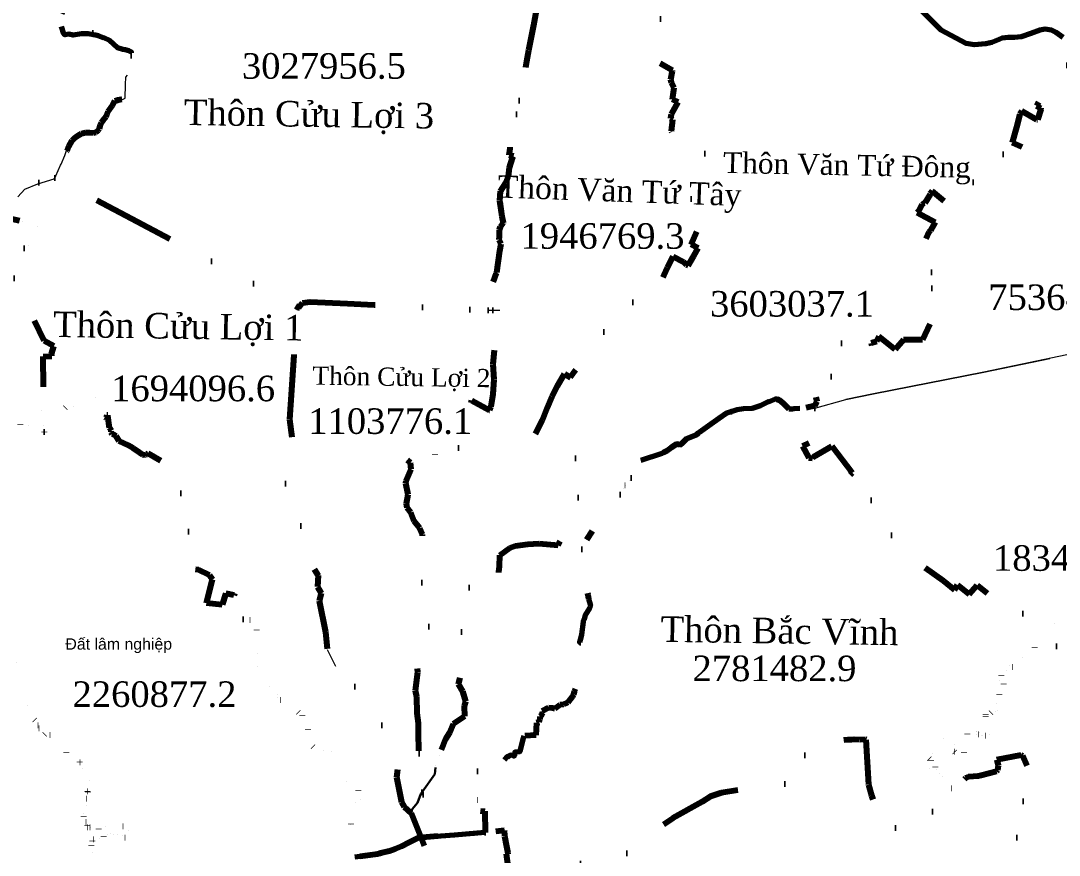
# Model space of a CAD drawing. Header units: metres. Extents: x 587838 to 605780, y 1326024 to 1346437.
# Drawn here: x 594671 to 599242, y 1336854 to 1340525 of the extents above; entities that cross this region are included whole.
import ezdxf
from ezdxf.enums import TextEntityAlignment as Align

# ---------------------------------------------------------------- set-up
doc = ezdxf.new("R2010")
doc.units = ezdxf.units.M
doc.header["$MEASUREMENT"] = 0
doc.linetypes.add('DGN Style 6', pattern=[990.708249, 0.520877, -208.350841, 364.613972, -208.350841, 0.520877, -208.350841])
for name, color, linetype, lineweight in [('DIEM', 7, 'Continuous', 0), ('Level 10', 7, 'Continuous', 0), ('Level 30', 7, 'Continuous', 0), ('Level 4', 7, 'Continuous', 0), ('Level 45', 7, 'Continuous', 0), ('Level 46', 7, 'Continuous', 0)]:
    doc.layers.add(name, color=color, linetype=linetype, lineweight=lineweight)
doc.styles.add('Style-Vnarial', font='Vnarial.shx')
doc.styles.add('Style-Vntime', font='Vntime.shx')
doc.styles.add('Style-Vntimei', font='Vntimei.shx')
doc.linetypes.add('{Dg xa}', pattern='A,3,-1,[18,dgnlstyle-DUONGDC.shx,S=0.004992,R=0,X=0,Y=0],-1', length=5)

msp = doc.modelspace()

# ---------------------------------------------------------------- linework, layer by layer
at = {"layer": 'DIEM', "color": 6, "linetype": 'Continuous', "lineweight": 13}
msp.add_line((596729.129725, 1339251.405997), (596729.029764, 1339251.520447), dxfattribs=at)
at = {"layer": 'DIEM', "color": 7, "linetype": 'Continuous', "lineweight": 13}
for p, q in [((596729.13, 1339251.406), (596779.186, 1339251.87)), ((596019.46568, 1337759.20018), (596057.188227, 1337685.617902)), ((596019.46568, 1337759.20018), (596057.188227, 1337685.617902))]:
    msp.add_line(p, q, dxfattribs=at)
at = {"layer": 'DIEM', "color": 6, "linetype": 'DGN Style 6', "lineweight": 80, "flags": 128}
for points in [[(594820.572066, 1339833.987295), (595158.34, 1339655.489), (595526.631, 1339459.163), (595894.908355, 1339262.868067), (595911.796, 1339284.45), (595944.869, 1339288.586), (596109.47, 1339281.682), (596226.1, 1339275.812), (596470.402, 1339263.729), (596665.36, 1339254.062), (596729.03, 1339251.52), (596744.842, 1339360.413), (596762.993942, 1339413.512354, -0.107826), (596763.016016, 1339413.54883), (596766.417, 1339417.134), (596780.265, 1339512.8), (596785.069, 1339544.05), (596776.969, 1339561.502), (596777.641, 1339576.363), (596778.688, 1339605.543), (596783.053, 1339617.957), (596795.786, 1339636.292), (596790.744, 1339664.646), (596780.437, 1339733.689), (596782.7, 1339775.625), (596806.185, 1339812.273), (596818.384, 1339840.042), (596821.746, 1339879.727), (596834.861, 1339921.545), (596839.98, 1339930.29), (596820.924, 1339934.661), (596825.708, 1339963.356), (596824.802, 1339968.225), (596827.535, 1339973.738), (596829.066, 1339983.816), (596832.42, 1339993.282), (596846.454, 1340061.05), (596848.59, 1340074.785), (596850.421, 1340094.321), (596853.471, 1340113.552), (596859.572, 1340144.994), (596870.858, 1340209.396), (596881.839, 1340249.992), (596890.381, 1340302.803), (596898.923, 1340347.369), (596907.464, 1340395.293), (596928.818, 1340506.706), (596940.714, 1340570.806), (596966.644, 1340738.08), (596968.162443, 1340785.14132), (596979.726899, 1340896.875626), (596981.23, 1340932.58), (596990.9, 1340933.16), (596993.89, 1340939.36), (596997.91, 1340944.07), (596997.45, 1340948.48), (596982.843508, 1340954.983486), (596989.211252, 1340980.165171), (596993.228176, 1341012.301539), (596994.032477, 1341031.911402), (597002.66, 1341103.77), (597008.084474, 1341140.69466), (597015.772162, 1341229.528935), (597026.190896, 1341291.528004), (597028.45, 1341316.47), (597042.8, 1341317.4), (597042.79, 1341322.68), (597048.34, 1341325.76), (597048.74, 1341341.56), (597048.940219, 1341349.468652)], [(594774.203, 1338716.478), (594760.574481, 1338812.312129), (594763.710759, 1338812.451612), (594763.697144, 1338812.451337, 0.073949), (594763.726021, 1338812.456957), (594763.710759, 1338812.451612), (594772.32975, 1338815.498597), (594772.262589, 1338815.475166, 0.320728), (594772.329249, 1338815.570497), (594772.32975, 1338815.498597), (594769.882978, 1339048.550314), (594807.334585, 1339049.973011), (594807.228718, 1339049.968962, 0.432375), (594807.324426, 1339050.078832), (594807.334585, 1339049.973011), (594806.38693, 1339059.461724), (594806.39316, 1339059.480565, 0.101502), (594806.389039, 1339059.44059), (594806.38693, 1339059.461724), (594817.291147, 1339094.091862), (594817.265955, 1339094.012458, 0.362244), (594817.217252, 1339094.130927), (594817.291147, 1339094.091862), (594773.828691, 1339117.033382), (594621.261011, 1339437.540675), (594621.25825, 1339437.547374, -0.01454), (594621.255905, 1339437.552694), (594621.261011, 1339437.540675), (594609.877972, 1339465.539448), (594609.876067, 1339465.543283, -0.030185), (594609.881276, 1339465.532402), (594609.877972, 1339465.539448), (594594.471402, 1339493.29035), (594594.587948, 1339493.326761, 0.474779), (594594.530506, 1339493.182822), (594594.471402, 1339493.29035), (594681.785363, 1339520.735458), (594681.768075, 1339520.730366, 0.093133), (594681.800657, 1339520.747756), (594681.785363, 1339520.735458), (594703.31657, 1339538.005468), (594703.320328, 1339538.009457, -0.031035), (594703.311153, 1339538.001113), (594703.31657, 1339538.005468), (594754.43437, 1339590.649575), (594746.113493, 1339619.330004), (594679.235707, 1339641.841782), (594563.666, 1339666.513)]]:
    msp.add_lwpolyline(points, format="xyb", dxfattribs=at)
for points in [[(596442.147699, 1337120.908139), (596438.143914, 1337140.652425), (596409.308549, 1337164.387419), (596406.054003, 1337182.070281), (596411.169667, 1337212.318942), (596413.960488, 1337246.293119), (596420.519393, 1337261.621604), (596424.202029, 1337301.493136), (596424.202, 1337301.494), (596421.188903, 1337392.606926), (596422.528174, 1337435.148533), (596415.497047, 1337478.699901), (596415.162937, 1337550.059431), (596408.802081, 1337578.196335), (596418.17503, 1337659.603945), (596417.840942, 1337693.769885), (596422.861781, 1337732.295685), (596471.405826, 1337775.844757), (596472.409937, 1337788.576877), (596469.397175, 1337814.704829), (596465.257734, 1337823.457508), (596469.448984, 1337836.26829), (596468.285332, 1337858.397709), (596461.301798, 1337879.825689), (596457.808546, 1337899.862076), (596462.697606, 1337946.683111), (596439.418789, 1337972.54312), (596434.763729, 1337990.942786), (596424.9861, 1338000.960832), (596441.518924, 1338074.824999), (596449.429, 1338106.952185), (596449.429, 1338151.208493), (596447.102, 1338171.005), (596437.79, 1338208.515084), (596437.79, 1338243.23), (596439.882, 1338264.395), (596439.874, 1338264.447), (596427.086, 1338292.131), (596427.074, 1338292.151), (596402.415, 1338323.345), (596402.4, 1338323.372), (596387.977, 1338361.545), (596387.963, 1338361.571), (596371.692, 1338382.505), (596371.673, 1338382.55), (596368.42, 1338401.84), (596368.421, 1338401.878), (596376.794, 1338440.273), (596376.794, 1338440.315), (596366.558, 1338491.063), (596366.556, 1338491.09), (596367.252, 1338500.612), (596367.259, 1338500.644), (596389.359, 1338552.785), (596389.367, 1338552.833), (596387.044, 1338579.789), (596387.011, 1338579.855), (596363.09, 1338601.236), (596363.057, 1338601.295), (596358.655, 1338629.352), (596358.733, 1338629.465), (596425.45, 1338643.425), (596425.452, 1338643.425), (596483.792, 1338654.124), (596483.906, 1338654.053), (596493.884, 1338617.83), (596493.914, 1338617.782), (596515.989, 1338598.019), (596516.016, 1338597.977), (596531.576, 1338552.428), (596531.69, 1338552.363), (596557.904, 1338557.702), (596557.916, 1338557.705), (596566.042, 1338560.492), (596566.071, 1338560.509), (596580.704, 1338572.131), (596580.733, 1338572.168), (596586.535, 1338584.708), (596586.544, 1338584.742), (596588.637, 1338612.901), (596588.64, 1338612.919), (596602.605, 1338667.181), (596602.607, 1338667.191), (596607.493, 1338698.626), (596607.496, 1338698.641), (596617.037, 1338728.676), (596617.04, 1338728.69), (596625.182, 1338777.106), (596625.206, 1338777.157), (596635.178, 1338788.295), (596635.202, 1338788.343), (596640.782, 1338818.121), (596640.789, 1338818.144), (596657.036, 1338853.909), (596657.174, 1338853.955), (596734.972, 1338812.128), (596735.11, 1338812.174), (596742.044, 1338827.438), (596742.052, 1338827.465), (596750.429, 1338882.887), (596750.43, 1338882.895), (596754.621, 1338946.245), (596754.621, 1338946.257), (596750.43, 1339013.797), (596750.431, 1339013.813), (596758.345, 1339096.265), (596758.345, 1339096.267), (596761.603, 1339140.506), (596761.612, 1339140.542), (596768.116, 1339154.022), (596768.125, 1339154.051), (596773.71, 1339193.168), (596773.71, 1339193.172), (596779.296471, 1339251.871024), (596729.13, 1339251.406), (596729.029764, 1339251.520447), (596729.03, 1339251.52), (596744.842, 1339360.413), (596762.993942, 1339413.512354), (596763.016016, 1339413.54883), (596766.417, 1339417.134), (596780.265, 1339512.8), (596785.069, 1339544.05), (596776.969, 1339561.502), (596777.641, 1339576.363), (596778.688, 1339605.543), (596783.053, 1339617.957), (596795.786, 1339636.292), (596790.744, 1339664.646), (596780.437, 1339733.689), (596782.7, 1339775.625), (596806.185, 1339812.273), (596818.384, 1339840.042), (596821.746, 1339879.727), (596834.861, 1339921.545), (596839.98, 1339930.29), (596820.924, 1339934.661), (596825.708, 1339963.356), (596824.802, 1339968.225), (596827.535, 1339973.738), (596829.066, 1339983.816), (596832.42, 1339993.282), (596846.454, 1340061.05), (596848.59, 1340074.785), (596850.421, 1340094.321), (596853.471, 1340113.552), (596859.572, 1340144.994), (596870.858, 1340209.396), (596881.839, 1340249.992), (596890.381, 1340302.803), (596898.923, 1340347.369), (596907.464, 1340395.293), (596928.818, 1340506.706), (596940.714, 1340570.806), (596966.644, 1340738.08), (596968.162443, 1340785.14132), (596979.726899, 1340896.875626), (596981.23, 1340932.58), (596990.9, 1340933.16), (596993.89, 1340939.36), (596997.91, 1340944.07), (596997.45, 1340948.48), (596982.843508, 1340954.983486), (596989.211252, 1340980.165171), (596993.228176, 1341012.301539), (596994.032477, 1341031.911402), (597002.66, 1341103.77), (597008.084474, 1341140.69466), (597015.772162, 1341229.528935), (597026.190896, 1341291.528004), (597028.45, 1341316.47), (597042.8, 1341317.4), (597042.79, 1341322.68), (597048.34, 1341325.76), (597048.74, 1341341.56), (597048.940219, 1341349.468652)], [(596437.083811, 1337131.554871), (596493.921972, 1337209.923132), (596498.13138, 1337246.912047), (596513.611641, 1337292.933698), (596541.417295, 1337366.63118), (596559.154803, 1337394.31245), (596559.162, 1337394.326), (596575.845, 1337432.226), (596626.184, 1337465.766), (596626.184, 1337465.772), (596624.418, 1337509.663), (596624.422, 1337509.697), (596630.887, 1337530.279), (596630.887, 1337530.339), (596617.352, 1337573.62), (596617.343, 1337573.641), (596598.225, 1337606.602), (596598.214, 1337606.676), (596604.684, 1337633.75), (596615.577, 1337680.89), (596615.579, 1337680.918), (596611.458, 1337757.805), (596611.451, 1337757.836), (596599.683, 1337787.274), (596599.676, 1337787.311), (596599.677, 1337813.791), (596599.688, 1337813.836), (596617.634, 1337849.163), (596617.644, 1337849.196), (596622.941, 1337892.488), (596622.941, 1337892.514), (596616.465, 1337939.053), (596616.465, 1337939.075), (596619.408, 1337976.774), (596619.413, 1337976.798), (596638.234, 1338032.707), (596638.334, 1338032.775), (596672.42, 1338030.717), (596672.424, 1338030.717), (596709.823, 1338027.181), (596709.827, 1338027.181), (596778.955, 1338024.02), (596779.06, 1338024.125), (596776.872, 1338068.643), (596775.592, 1338100.096), (596775.593, 1338100.11), (596777.961, 1338123.774), (596777.961, 1338123.782), (596779.148, 1338173.635), (596779.189, 1338173.713), (596823.866, 1338206.155), (596823.89, 1338206.168), (596847.616, 1338214.873), (596847.638, 1338214.878), (596903.04, 1338222.006), (596903.046, 1338222.006), (596952.474, 1338225.132), (596952.488, 1338225.131), (597036.92, 1338218.255), (597037.019, 1338218.312), (597066.467, 1338280.849), (597066.469, 1338280.853), (597078.587, 1338309.038), (597105.773, 1338373.604), (597105.775, 1338373.61), (597124.768, 1338426.692), (597124.779, 1338426.714), (597160.467, 1338479.79), (597160.479, 1338479.816), (597163.401, 1338489.239), (597163.364, 1338489.349), (597133.305, 1338511.254), (597133.276, 1338511.286), (597115.929, 1338542.073), (597115.925, 1338542.081), (597104.804, 1338567.283), (597104.798, 1338567.347), (597113.944, 1338603.623), (597113.897, 1338603.734), (596936.616, 1338706.777), (596967.044, 1338767.501), (596967.047, 1338767.509), (596989.869, 1338823.734), (597009.925, 1338871.654), (597009.928, 1338871.661), (597034.131, 1338918.888), (597034.133, 1338918.892), (597064.686, 1338972.092), (597064.824, 1338972.128), (597090.939, 1338956.483), (597091.072, 1338956.511), (597142.195, 1339028.064), (597142.197, 1339028.066), (597197.697, 1339102.46), (597214.296, 1339124.953), (597235.217, 1339153.154), (597305.588, 1339251.947), (597342.762, 1339304.889), (597371.255, 1339282.59), (597371.389, 1339282.599), (597415.001, 1339327.368), (597433.03, 1339345.972), (597433.134, 1339345.997), (597473.459, 1339332.484), (597473.584, 1339332.542), (597503.105, 1339407.051), (597518.554, 1339439.377), (597542.92, 1339488.14), (597588.535, 1339464.777), (597588.559, 1339464.76), (597601.701, 1339452.068), (597601.721, 1339452.053), (597608.816, 1339447.974), (597608.953, 1339448.011), (597634.002, 1339491.569), (597652.673, 1339524.647), (597621.996, 1339540.377), (597621.95, 1339540.506), (597648.384, 1339600.444), (597648.389, 1339600.456), (597660.624, 1339642.386), (597660.626, 1339642.435), (597659.417, 1339648.175), (597659.355, 1339648.248), (597631.865, 1339658.64), (597631.852, 1339658.646), (597599.116, 1339676.708), (597599.099, 1339676.72), (597580.817, 1339692.269), (597580.804, 1339692.409), (597621.74, 1339742.234), (597621.762, 1339742.284), (597627.879, 1339786.658), (597627.882, 1339786.674), (597637.977, 1339819.118), (597637.988, 1339819.142), (597645.625, 1339831.066), (597645.636, 1339831.088), (597687.535, 1339956.25), (597687.474, 1339956.376), (597665.533, 1339964.304), (597665.523, 1339964.307), (597575.539, 1339986.971), (597540.712, 1339995.836), (597540.637, 1339995.922), (597535.749, 1340040.252), (597535.749, 1340040.274), (597541.862, 1340091.351), (597541.819, 1340091.445), (597533.047, 1340097.5), (597533.005, 1340097.6), (597536.052, 1340114.672), (597536.063, 1340114.703), (597565.081, 1340166.968), (597565.036, 1340167.107), (597540.405, 1340178.669), (597540.348, 1340178.772), (597546.458, 1340230.737), (597546.448, 1340230.794), (597534.837, 1340254.033), (597534.828, 1340254.056), (597532.08, 1340266.582), (597532.08, 1340266.622), (597539.715, 1340305.736), (597539.667, 1340305.841), (597480.976, 1340340.711), (597480.947, 1340340.737), (597468.128, 1340357.841), (597468.108, 1340357.911), (597473.613, 1340410.239), (597473.614, 1340410.251), (597472.389, 1340514.959), (597472.408, 1340515.019), (597504.97915, 1340559.871686), (597481.223, 1340571.018), (597411.587, 1340603.691), (597380.465, 1340598.497), (597344.58263, 1340630.711552), (597345.316824, 1340638.220547), (597354.101284, 1340748.031149), (597367.694514, 1340806.436788), (597370.457701, 1340807.936932), (597371.059828, 1340811.967322), (597365.31075, 1340812.327356), (597296.701232, 1340831.259184), (597303.291639, 1340891.304981), (597322.96388, 1340920.537803), (597320.234862, 1340928.890988), (597322.749423, 1340942.889961), (597328.020099, 1340949.020553), (597324.522812, 1340956.671292), (597317.445754, 1340970.312609), (597301.064593, 1340974.863048), (597303.341129, 1341035.128866), (597297.212628, 1341043.689693), (597293.146206, 1341063.34159), (597306.846664, 1341078.833086), (597317.132318, 1341081.26332), (597318.443801, 1341105.645674), (597312.958669, 1341107.915894), (597318.831472, 1341115.64664), (597324.959973, 1341132.258244), (597322.625698, 1341156.670601), (597323.269067, 1341179.802834), (597329.661515, 1341213.416079), (597338.107793, 1341250.799688), (597339.864685, 1341272.431777), (597351.15271, 1341309.500028)], [(595894.715634, 1339263.265059), (595897.703722, 1339257.109794), (595872.396832, 1339054.53066), (595853.776133, 1338771.180807), (595866.19, 1338673.709), (595868.101626, 1338595.356392), (595829.901226, 1338468.258538), (595850.43426, 1338451.056162), (595867.145615, 1338362.664967), (595902.003368, 1338308.194537), (595914.894901, 1338269.016278), (595906.300355, 1338204.511139), (595980.788145, 1338084.104285), (595977.445973, 1338035.368441), (595992.725772, 1338006.700657), (595984.607872, 1337972.775569), (596012.303313, 1337835.170284), (596019.46568, 1337759.20018), (596057.188227, 1337685.617902), (596147.436129, 1337590.05396), (596230.996038, 1337482.071966), (596253.437371, 1337448.15137), (596274.446956, 1337387.468349), (596304.530262, 1337323.444186), (596330.792325, 1337245.083144), (596325.538926, 1337197.303136), (596347.504383, 1337087.408247), (596358.007537, 1337066.385914), (596389.046663, 1337038.672336), (596433.421, 1336928.75), (596453.410209, 1336879.233529)], [(599025.373755, 1335557.915958), (599032.19649, 1335642.039818), (599035.977584, 1335648.482227), (599137.052945, 1335646.641539), (599141.599137, 1335648.176915), (599140.827023, 1335653.032251), (599124.305947, 1335756.922808), (599116.518787, 1335800.976825), (599094.630296, 1335909.631819), (599068.470717, 1336039.488594), (599056.799589, 1336118.204832), (599046.208956, 1336158.409579), (599026.1919, 1336243.781559), (599016.33213, 1336316.735671), (598996.128764, 1336312.542894), (598994.504, 1336320.372), (598972.711, 1336425.384), (598998.622, 1336384.704), (599002.014, 1336382.091), (599015.453, 1336378.257), (599019.240475, 1336378.621507), (599014.223255, 1336398.576127), (599001.697108, 1336489.096004), (599002.322187, 1336503.607063), (599048.314089, 1336615.074743), (599019.464117, 1336645.319891), (598954.018289, 1336719.595245), (598898.432293, 1336779.772323), (598905.658978, 1336787.919476), (599000.436664, 1336880.373862), (599107.551856, 1336981.396163), (599122.530803, 1336997.260293), (599122.118, 1337000.489), (599072.56, 1337086.964), (599125, 1337108.181), (599098.057, 1337147.188), (599101.807, 1337152.74), (599127.061, 1337190.124), (599128.766291, 1337193.097357), (599107.138538, 1337232.377291), (599082.246978, 1337291.181193), (599074.839786, 1337293.52673), (598967.505815, 1337274.038665), (598972.644224, 1337249.069381), (598970.79705, 1337228.31632), (598966.367915, 1337222.812126), (598898.606582, 1337205.064704), (598885.747803, 1337202.123687), (598842.455145, 1337198.082661), (598830.167867, 1337193.221814), (598768.855308, 1337147.301793), (598764.682135, 1337110.955437), (598735.845354, 1337086.17223), (598683.471981, 1337045.784946), (598649.642899, 1337014.83167), (598635.26607, 1337009.827856), (598632.182929, 1337018.68626), (598627.529203, 1337017.066544), (598615.357287, 1336986.126758), (598586.337969, 1336978.91814), (598562.084883, 1336981.920428), (598545.818304, 1336971.829032), (598530.441347, 1336975.581892), (598519.814995, 1336974.456034), (598472.022126, 1336952.833076), (598470.585, 1336956.203), (598460.267, 1336982.438), (598456.924, 1336989.441), (598451.504, 1337007.656), (598439.935, 1337043.852), (598428.054, 1337081.026), (598417.301, 1337116.382), (598404.43, 1337163.591), (598392.89, 1337362.045), (598388.252, 1337362.532), (598365.061, 1337361.934), (598339.849, 1337362.444), (598327.789, 1337362.145), (598312.268, 1337361.946), (598287.121, 1337360.164), (598259.09, 1337354.7), (598249.186, 1337352.769), (598132.582, 1337330.038), (598122.156736, 1337328.00568), (598123.415737, 1337203.760597), (598126.791167, 1337178.616435), (598078.042776, 1337173.464071), (597859.731624, 1337145.964668), (597756.066089, 1337128.165947), (597706.403519, 1337111.747185), (597671.070898, 1337089.335574), (597541.499723, 1337016.655186), (597500.314237, 1336988.839903), (597428.967148, 1336930.591112), (597373.031459, 1336876.069332), (597360.637024, 1336868.197262), (597350.707189, 1336864.694592), (597337.205471, 1336863.121965), (597255.651089, 1336852.777985), (597136.440607, 1336817.231923), (597041.576973, 1336796.997753), (596973.925507, 1336784.595444), (596960.37499, 1336782.111275), (596959.531, 1336780.953), (596950.29, 1336778.205), (596945.822, 1336777.522), (596918.226941, 1336773.303686), (596863.25, 1336764.908), (596820.852, 1336760.318), (596814.877, 1336759.774), (596816.963, 1336805.139), (596809.865, 1336859.766), (596816.834, 1336860.704), (596816.58, 1336862.307), (596810.779, 1336891.66), (596801.656, 1336937.816), (596799.718, 1336961.95), (596759.999, 1336957.943), (596756.034, 1337000.298), (596752.465, 1337034.227), (596750.792, 1337047.095), (596745.753, 1337099.64), (596690.199, 1337097.151), (596675.22, 1337096.48), (596673.688187, 1337097.394849)]]:
    msp.add_lwpolyline(points, dxfattribs=at)
at = {"layer": 'DIEM', "color": 7, "linetype": 'Continuous', "lineweight": 13, "flags": 128}
msp.add_lwpolyline([(594657.98, 1339750.44), (594689.08, 1339784.47), (594746, 1339807.48), (594817.88, 1339829.19), (594818.71, 1339830.66), (594819.34, 1339831.79), (594823.08, 1339838.46), (594823.54, 1339839.29), (594825.71, 1339843.15), (594846.67, 1339890.27), (594848.73, 1339894.9), (594865.52, 1339932.65), (594876.37, 1339967.55), (594880.82, 1339976.96), (594884.88, 1339982.17), (594893.56, 1339992.38), (594903, 1340000), (594923.73, 1340016.74), (594945.4, 1340029.94), (594956.24, 1340034.94), (594991.38, 1340034.94), (595000, 1340033.47), (595003.39, 1340032.89), (595019.5, 1340062.24), (595051.72, 1340119.76), (595070.75, 1340142.36), (595087.15, 1340166.13), (595122.3, 1340180.21), (595131.09, 1340184.83), (595132.33, 1340245.23), (595134.3, 1340277.9), (595140.52, 1340286.32)], dxfattribs=at)
at = {"layer": 'Level 10', "color": 3, "linetype": 'DGN Style 6', "lineweight": 80}
for p, q in [((594867.022, 1338822.662), (594879.453, 1338838.274)), ((594902.44, 1338826.73), (594879.453, 1338838.274)), ((594707.002, 1338746.182), (594690.148, 1338745.889)), ((595680.5, 1337888.7), (595650.54, 1337893)), ((595715.23, 1337684.99), (595712.28, 1337740.13)), ((595766.58, 1337597.55), (595715.23, 1337684.99)), ((595802.95, 1337560.95), (595800.55, 1337547.74)), ((594700.59, 1337511), (594700.07, 1337494.88)), ((595800.55, 1337547.74), (595814.95, 1337537.972)), ((595892.606, 1337482.731), (595909.995, 1337469.545)), ((594746.78, 1337426.2), (594732.49, 1337448.67)), ((594872.628, 1337305.039), (594872.527, 1337300.6)), ((594931.77, 1337263.993), (594941.311, 1337237.532)), ((594941.311, 1337237.532), (594951.877, 1337210.605)), ((596106.52, 1337179.55), (596046.08, 1337242.42)), ((594959.647, 1337103.377), (594960.684, 1337107.898)), ((594964.906, 1337126.883), (594964.011, 1337125.166)), ((594964.978, 1337134.923), (594965.491, 1337135.556)), ((594964.978, 1337134.923), (594966.081, 1337132.362)), ((596164.81, 1337098.75), (596142.69, 1337084.18)), ((596155.68, 1337139.75), (596164.81, 1337098.75)), ((594947.28, 1337039.622), (594946.536, 1337023.698)), ((596126.07, 1336991.23), (596115.44, 1337049.23)), ((594963.031, 1336985.832), (594965.39, 1336977.83)), ((594965.39, 1336977.83), (594975.84, 1336977.09)), ((594975.84, 1336977.09), (594979.15, 1336976.82)), ((595044.84, 1336982.27), (595069.31, 1336985.87)), ((596123.78, 1336989.04), (596126.07, 1336991.23)), ((594990.22, 1336924.89), (594985.57, 1336916.62)), ((595036.41, 1336935.34), (595052.86, 1336945.31)), ((595067.47, 1336947.69), (595077.2, 1336946.2)), ((595098.17, 1336946.51), (595118.59, 1336939.15)), ((595118.59, 1336939.15), (595129.59, 1336932.4))]:
    msp.add_line(p, q, dxfattribs=at)
at = {"layer": 'Level 10', "color": 3, "linetype": 'DGN Style 6', "lineweight": 80, "flags": 128}
for points in [[(594998.52, 1338869.16), (594987.02, 1338856.17), (594967.39, 1338846.06), (594968.25, 1338842.66), (594957.34, 1338833.36), (594946.32, 1338827.76), (594926.06, 1338828.59), (594910.46, 1338826.1), (594902.44, 1338826.73)], [(594769.781, 1338745.9), (594848.565, 1338774.16), (594816.891, 1338789.505), (594823.348, 1338806.434), (594867.022, 1338822.662)], [(594668.089, 1338748.294), (594668.409, 1338748.074), (594690.148, 1338745.889)], [(594769.781, 1338745.9), (594744.802, 1338733.594), (594726.991, 1338731.116), (594707.002, 1338746.182)], [(595710.71, 1337844.39), (595687.27, 1337886.51), (595680.5, 1337888.7)], [(595710.71, 1337844.39), (595700.39, 1337839.37), (595708.33, 1337793.78)], [(595712.28, 1337740.13), (595705.97, 1337785.56), (595708.33, 1337793.78)], [(594652.823, 1337702.469), (594652.71, 1337702.08), (594662.41, 1337674.17), (594681.24, 1337648.72), (594692.68, 1337627.96), (594700.04, 1337601.97), (594709.8, 1337572.36), (594711.33, 1337565.13), (594706.95, 1337546.77), (594700.59, 1337511)], [(595802.95, 1337560.95), (595767.49, 1337576.25), (595766.58, 1337597.55)], [(595814.95, 1337537.972), (595860.55, 1337507.04), (595892.606, 1337482.731)], [(594732.49, 1337448.67), (594725.29, 1337458.87), (594715.94, 1337467.5), (594700.07, 1337494.88)], [(595909.995, 1337469.545), (595909.76, 1337463.13), (595934.8, 1337406.62)], [(594746.78, 1337426.2), (594749.64, 1337421.94), (594751.36, 1337413.24)], [(594751.36, 1337413.24), (594758.48, 1337399.62), (594776.065532, 1337385.527677)], [(594776.065532, 1337385.527677), (594778.148, 1337387.116), (594796.664, 1337386.072), (594799.283, 1337384.242)], [(594799.283, 1337384.242), (594813.89, 1337383.922), (594820.305, 1337354.996), (594826.013, 1337346.626)], [(595934.8, 1337406.62), (595936.54, 1337356.3), (595943.33, 1337342.37), (595957.388, 1337331.501)], [(594872.628, 1337305.039), (594870.89, 1337309.201), (594863.478, 1337312.486), (594857.039, 1337323.462), (594853.139, 1337337.574), (594838.896, 1337340.362), (594826.013, 1337346.626)], [(595957.388, 1337331.501), (595987.02, 1337308.59), (596005.24, 1337312.85)], [(594931.77, 1337263.993), (594922.862, 1337286.141), (594914.473, 1337286.608), (594902.98, 1337291.123), (594895.302, 1337289.835), (594883.886, 1337291.896), (594872.527, 1337300.6)], [(596005.24, 1337312.85), (596018.53, 1337312.87), (596039.36, 1337310.35)], [(596039.36, 1337310.35), (596030.12, 1337279.81), (596037.06, 1337261.99), (596046.08, 1337242.42)], [(594973.918, 1337183.926), (594975.119, 1337206.158), (594972.466, 1337211.992), (594951.877, 1337210.605)], [(594965.491, 1337135.556), (594966.628, 1337136.958), (594968.017, 1337149.467)], [(594973.918, 1337183.926), (594973.98, 1337154.136), (594968.017, 1337149.467)], [(596106.52, 1337179.55), (596144.03, 1337135.6), (596155.68, 1337139.75)], [(594959.647, 1337103.377), (594957.734, 1337095.737), (594958.869, 1337073.045)], [(594960.684, 1337107.898), (594961.587, 1337111.835), (594964.011, 1337125.166)], [(594966.081, 1337132.362), (594966.841, 1337130.597), (594964.906, 1337126.883)], [(594958.869, 1337073.045), (594958.834, 1337066.453), (594951.348, 1337055.872), (594947.28, 1337039.622)], [(596142.69, 1337084.18), (596131.61, 1337063.57), (596115.44, 1337049.23)], [(594946.536, 1337023.698), (594950.856, 1337013.705), (594958.237, 1337001.005)], [(594958.237, 1337001.005), (594960.078, 1336994.588), (594963.031, 1336985.832)], [(594979.15, 1336976.82), (595012.02, 1336973.79), (595014.96, 1336968.93)], [(595014.96, 1336968.93), (595018.12, 1336974.71), (595023.131, 1336977.037), (595044.84, 1336982.27)], [(595121.295, 1336980.536), (595098.33, 1336982.93), (595069.31, 1336985.87)], [(595145.33, 1336963.46), (595147.97, 1336969.41), (595121.295, 1336980.536)], [(595129.59, 1336932.4), (595140.46, 1336928.29), (595147.24, 1336929.81), (595154.31, 1336958.51), (595145.33, 1336963.46)], [(596123.78, 1336989.04), (596133.1, 1336981.15), (596144.31, 1336969.96), (596160.88, 1336966.83), (596166.78, 1336963.3), (596175.86, 1336953.27), (596190.4, 1336925.06), (596215.24, 1336887.64), (596223.47, 1336874.02), (596227.506, 1336854.992)], [(594985.57, 1336916.62), (594984.97, 1336908.33), (594981.19, 1336896.06)], [(594990.22, 1336924.89), (594998.65, 1336926.49), (595009.52, 1336926.86), (595019.31, 1336928.48)], [(595019.31, 1336928.48), (595029.36, 1336931.44), (595036.41, 1336935.34)], [(595052.86, 1336945.31), (595060.03, 1336947.94), (595067.47, 1336947.69)], [(595077.2, 1336946.2), (595083.78, 1336946.93), (595098.17, 1336946.51)], [(594981.19, 1336896.06), (594984.47, 1336882.29), (594987.87, 1336872.7), (594988.37, 1336865.41)], [(594988.37, 1336865.41), (594992.24, 1336865.77), (594996.31, 1336859.19), (594997.81, 1336854.38), (595000.07, 1336837.02), (594975.634, 1336832.816)]]:
    msp.add_lwpolyline(points, dxfattribs=at)
at = {"layer": 'Level 4', "color": 6, "linetype": 'DGN Style 6', "lineweight": 80}
for p, q in [((594774.203, 1338716.472), (594782.446, 1338620.121)), ((599220.27245, 1337871.936048), (599132.980092, 1337768.880949)), ((599132.980092, 1337768.880949), (599082.233171, 1337722.037875)), ((599082.233171, 1337722.037875), (599037.45438, 1337680.703817)), ((599009.715689, 1337665.782365), (598987.007442, 1337644.073857)), ((599023.154899, 1337690.095537), (599009.715689, 1337665.782365)), ((599037.45438, 1337680.703817), (599023.154899, 1337690.095537)), ((598987.007442, 1337644.073857), (598977.599995, 1337621.422667)), ((598977.599995, 1337621.422667), (598997.477525, 1337607.537085)), ((598997.477525, 1337607.537085), (598978.17038, 1337560.360507)), ((598978.17038, 1337560.360507), (598967.869963, 1337522.139415)), ((598967.869963, 1337522.139415), (598969.440475, 1337488.571263)), ((598942.068, 1337481.205), (598916.905, 1337474.056)), ((598916.905, 1337474.056), (598916.905, 1337463.918507)), ((598916.905, 1337463.918507), (598936.82683, 1337385.014626)), ((598962.934, 1337487.133), (598942.068, 1337481.205)), ((598969.440475, 1337488.571263), (598962.934, 1337487.133)), ((598836.348, 1337386.813), (598822.875, 1337305.611)), ((598877.171098, 1337397.465988), (598836.167315, 1337387.54229)), ((598836.167315, 1337387.54229), (598836.348, 1337386.813)), ((598878.144, 1337396.383), (598877.171098, 1337397.465988)), ((598878.144, 1337385.123), (598878.144, 1337396.383)), ((598886.22, 1337385.08), (598878.144, 1337385.123)), ((598886.498, 1337393.724), (598886.22, 1337385.08)), ((598890.008373, 1337394.870351), (598886.498, 1337393.724)), ((598899.652457, 1337381.931919), (598890.008373, 1337394.870351)), ((598902.576936, 1337379.327256), (598899.652457, 1337381.931919)), ((598918.293222, 1337379.541705), (598902.576936, 1337379.327256)), ((598936.82683, 1337385.014626), (598918.293222, 1337379.541705)), ((598731.281, 1337369.18), (598685.848, 1337303.08)), ((598782.291, 1337338.988), (598731.281, 1337369.18)), ((598777.054, 1337309.667), (598782.291, 1337338.988)), ((598685.848, 1337303.08), (598670.16, 1337278.842)), ((598780.845, 1337309.349), (598777.054, 1337309.667)), ((598781.958887, 1337307.959684), (598780.845, 1337309.349)), ((598822.596049, 1337303.929759), (598781.958887, 1337307.959684)), ((598822.875, 1337305.611), (598822.596049, 1337303.929759)), ((598670.16, 1337278.842), (598672.077, 1337277.218)), ((598672.077, 1337277.218), (598676.508, 1337271.873)), ((598676.508, 1337271.873), (598672.582, 1337234.045)), ((598672.582, 1337234.045), (598695.752, 1337242.046)), ((598695.752, 1337242.046), (598701.664, 1337232.639)), ((598701.664, 1337232.639), (598715.935, 1337214.725)), ((598715.935, 1337214.725), (598726.647, 1337201.484)), ((598726.647, 1337201.484), (598767.072, 1337149.591)), ((598767.072, 1337149.591), (598768.855308, 1337147.301793))]:
    msp.add_line(p, q, dxfattribs=at)
at = {"layer": 'Level 4', "color": 3, "linetype": 'DGN Style 6', "lineweight": 80, "flags": 128}
for points in [[(599276.007, 1340330.635), (599242.31, 1340307.86), (599182.7, 1340221.78), (599142.4, 1340151.34), (599160.66, 1340140.44), (599160.81, 1340135.54), (599146.87, 1340089.12), (599143.1, 1340089.02), (599077.14, 1340128.28), (599068.74, 1340113.94), (599053.6, 1340056.88), (599035.53, 1339989.55), (599110.72, 1339957.04), (599050.73, 1339883.53), (598983.23, 1339949.51), (598904.607, 1339912.7), (598848.4, 1339779.79), (598844.352, 1339779.852), (598820.36, 1339751.24), (598803.691, 1339756.531), (598789.33, 1339741.92), (598770.02, 1339701.55), (598682.42, 1339776.31), (598672.24, 1339764.17), (598674.141, 1339760.426), (598649.98, 1339723.14), (598646.508, 1339722.14), (598637.196, 1339716.896), (598622.729, 1339687.956), (598616.404, 1339681.915), (598695.51, 1339639.7), (598675.77, 1339602.86), (598667.52, 1339595.06), (598654.75, 1339565.72), (598692.49, 1339550.21), (598673.77, 1339510.36), (598668.45, 1339505.44), (598651.876, 1339466.181), (598683.297, 1339459.67), (598687.732, 1339454.188), (598675.381, 1339395.976), (598588.959, 1339368.636), (598729.56, 1339338.618), (598712.413, 1339272.976), (598640.31, 1339121.735), (598556.62, 1339121.01), (598519.784, 1339079.264), (598448.08, 1339135.65), (598437.90674, 1339114.749429), (598414.653, 1339106.826), (598426.089, 1339064.793), (598352.863, 1339080.738), (598345.4, 1339116.09), (598337.297, 1339116.3), (598306.438, 1339104.646), (598280.439, 1339106.921), (598309.965, 1339051.595), (598280.264, 1339030.513), (598289.75, 1338979.719), (598203.352, 1338945.578), (598188.0258, 1338960.9189), (598176.808431, 1338940.426643), (598209.861, 1338919.413), (598203.17, 1338906.246), (598178.72, 1338912.71), (598175.289, 1338894.977), (598167.768, 1338883.404), (598174.657159, 1338849.485709), (598165.5083, 1338831.7685), (598128.864735, 1338821.817334)], [(595650.54, 1337893), (595632.46, 1337932.88), (595654.52, 1337975.11), (595668.42, 1338008.55), (595666.63, 1338010.07), (595637, 1338022.82), (595621.67, 1338032.99), (595609.63, 1337998.35), (595574.13, 1338005.98), (595558.04, 1337955.6), (595530.209, 1337958.673), (595488.76, 1337963.25), (595514.779, 1338066.306), (595502.55, 1338085.59), (595452.82, 1338110.24), (595432.13, 1338112.305), (595417.05, 1338113.81), (595414.243, 1338114.318), (595396.53, 1338117.521), (595408.9, 1338205.28), (595409.662, 1338215.97), (595412.14, 1338250.72), (595406.26, 1338261.82), (595411.18, 1338286.31), (595404.49, 1338312.31), (595387.88, 1338317.33), (595365.35, 1338333.92), (595391.48, 1338403.53), (595379.16, 1338411.08), (595380.51, 1338426.72), (595383.49, 1338441.31), (595369.24, 1338453.03), (595353.14, 1338455.78), (595347.37, 1338473.29), (595339.83, 1338464.85), (595326.64, 1338469.54), (595323.85, 1338482.13), (595315.87, 1338520.57), (595308.7, 1338521.78), (595310.81, 1338536.45), (595314.08, 1338548.95), (595313.61, 1338559.46), (595312.29, 1338567.23), (595310.6, 1338573.44), (595308.98, 1338576.56), (595300.23, 1338582.79), (595288.51, 1338587.86), (595231.24, 1338621.21), (595225.82, 1338618.73), (595222.54, 1338616.05), (595219.93, 1338614.74), (595215.82, 1338614.14), (595208.89, 1338615.22), (595193.47, 1338625.94), (595165.32, 1338645.3), (595145.68, 1338656.55), (595104.39, 1338675.22), (595090.71, 1338697.86), (595081.45, 1338703.1), (595073.21, 1338705.75), (595069.29, 1338714.1), (595070.67, 1338720.4), (595062.02, 1338734.64), (595054.75, 1338786.46), (595053.79, 1338790.6), (595050.66, 1338790.37), (595048.57, 1338783.82), (595043.39, 1338778.82), (595040.21, 1338779.18), (595035.14, 1338778.72), (595027.4, 1338810.4), (595012.89, 1338802.67), (594991.52, 1338802.35), (594969.83, 1338818.58), (594968.25, 1338842.66)], [(598165.793, 1338821.419), (598183.984, 1338809.919), (598200.759, 1338760.928), (598206.938, 1338743.171), (598207.023, 1338701.408), (598112.532, 1338653.651), (598140.361322, 1338602.738468), (598156.071, 1338600.629), (598160.021726, 1338606.178609), (598241.295, 1338653.503), (598330.626, 1338536.294), (598294.401, 1338500.511), (598346.18, 1338443.446), (598358.574, 1338439.327), (598362.633, 1338428.636), (598384.354284, 1338444.469903), (598443.67, 1338388.067), (598436.196, 1338380.769), (598455.426, 1338360.745), (598437.949, 1338344.969), (598553.858, 1338198.892), (598557.035, 1338194.096), (598645.456, 1338119.717), (598652.656, 1338118.974), (598732.437, 1338060.614), (598780.445, 1338021.315), (598793.882822, 1338044.167208), (598846.139, 1338002.145), (598880.295, 1338042.447), (598947.097, 1337988.259), (599004.93, 1337934.904), (599031.577537, 1337958.710184), (599174.717, 1337841.398), (599198.359555, 1337805.070811), (599267.063, 1337736.922), (599244.754, 1337712.481), (599455.987, 1337537.262), (599469.841, 1337522.178), (599680.995, 1337397.839), (599824.454, 1337381.03), (600016.501, 1337292.234), (600154.662, 1337187.632), (600239.986, 1337125.451), (600269.406, 1337140.845), (600363.401, 1337072.728), (600459.093, 1336979.574), (600435.541, 1336949.393), (600491.706, 1336886.751), (600483.272, 1336878.312), (600525.82, 1336825.635), (600546.647, 1336807.494), (600585.708, 1336758.131), (600579.92, 1336753.264), (600616.954015, 1336716.365086), (600614.215, 1336710.604), (600654.097, 1336661.889), (600651.948, 1336621.405), (600654.246, 1336612.617), (600668.876892, 1336616.442875), (600674.573, 1336580.785), (600663.821505, 1336579.06752), (600667.123, 1336562.377), (600668.424738, 1336528.364434), (600658.444088, 1336526.699791), (600655.75699, 1336510.565556), (600649.065, 1336509.379), (600649.413977, 1336487.859638), (600618.087, 1336486.162), (600618.519, 1336403.555), (600621.972, 1336356.484), (600663.136, 1336245.808), (600674.547, 1336200.99), (600702.413, 1336115.909), (600704.023, 1336098.91), (600722.406476, 1336055.631606), (600725.9816, 1336053.5492), (600728.255, 1336047.917), (600738.393, 1336051.239), (600745.196, 1336032.879), (600735.620727, 1336029.331038), (600740.394, 1336019.515), (600758.319, 1335971.652), (600758.927, 1335960.663), (600760.458, 1335939.472), (600763.570479, 1335933.417273), (600769.399993, 1335922.077079)]]:
    msp.add_lwpolyline(points, dxfattribs=at)
at = {"layer": 'Level 4', "color": 5, "linetype": 'DGN Style 6', "lineweight": 30, "flags": 128}
msp.add_lwpolyline([(596575.845, 1337432.226), (596559.162134, 1337394.32612, -0.038837), (596559.154803, 1337394.31245), (596541.426663, 1337366.649837, 0.052335), (596541.417295, 1337366.63118), (596513.611641, 1337292.933698, 0.009076), (596513.610421, 1337292.930279), (596498.13138, 1337246.912047, 0.052855), (596498.126802, 1337246.891467), (596493.921972, 1337209.923132, -0.129306), (596493.903555, 1337209.875711), (596439.354, 1337134.685), (596431.547176, 1337124.167362, 0.076524), (596431.532967, 1337124.140451), (596418.015251, 1337085.062071, -0.094751), (596417.996523, 1337085.02951), (596393.672326, 1337056.781798, 0.11586), (596393.6512, 1337056.74124), (596389.046663, 1337038.672336)], format="xyb", dxfattribs=at)
at = {"layer": 'Level 4', "color": 1, "linetype": 'DGN Style 6', "lineweight": 30, "extrusion": (0, 0, -1)}
for centre, start, end in [((-594679.209524, 1339641.745399), 102.050194, 108.604158), ((-594746.031533, 1339619.25191), 108.604158, 163.820839), ((-594774.103602, 1338716.46369), 171.906225, 175.1103)]:
    msp.add_arc(centre, 0.1, start, end, dxfattribs=at)
at = {"layer": 'Level 4', "color": 1, "linetype": 'DGN Style 6', "lineweight": 30}
for centre, start, end in [((594774.224892, 1339116.937017), 205.614603, 242.173192), ((594769.984016, 1339048.453766), 92.175925, 180.601575), ((594760.688515, 1338812.21701), 92.554522, 188.093772), ((596403.941075, 1336999.052608), 200.468119, 202.473283)]:
    msp.add_arc(centre, 0.1, start, end, dxfattribs=at)
at = {"layer": 'Level 45', "color": 5, "linetype": 'Continuous', "lineweight": 70, "flags": 128}
msp.add_lwpolyline([(599258.892811, 1340451.666235), (599229.150816, 1340474.07824), (599207.673817, 1340483.439244), (599178.266818, 1340488.578248), (599156.520817, 1340483.767252), (599116.962815, 1340469.951259), (599074.682813, 1340455.184266), (599045.620812, 1340451.68527), (599017.267812, 1340452.416276), (598990.748811, 1340448.95028), (598976.98581, 1340443.282282), (598959.487809, 1340436.077286), (598945.393808, 1340430.274287), (598918.442807, 1340424.306292), (598867.206806, 1340419.7883), (598833.117807, 1340424.932307), (598722.680817, 1340484.548325), (598579.648841, 1340628.203349)], dxfattribs=at)
at = {"layer": 'Level 46', "color": 1, "linetype": 'DGN Style 6', "lineweight": 80}
for p, q in [((597358.037, 1338514.881), (597348.68, 1338502.308)), ((597330.94, 1338480.914), (597324.702, 1338469.155)), ((597324.702, 1338469.155), (597309.406, 1338440.325))]:
    msp.add_line(p, q, dxfattribs=at)
at = {"layer": 'Level 46', "color": 1, "linetype": '{Dg xa}', "lineweight": 70, "ltscale": 2}
for p, q in [((596426.99, 1336933.743), (596380.825, 1336909.563)), ((596437.001, 1336938.593), (596426.99, 1336933.743)), ((596438.687, 1336931.937), (596437.001, 1336938.593)), ((596580.329, 1336942.537), (596438.687, 1336931.937)), ((596630.144, 1336946.906), (596580.329, 1336942.537)), ((596714.311, 1336954.107), (596630.144, 1336946.906)), ((596714.311, 1336954.107), (596651.271, 1336948.713)), ((596293.103, 1336871.687), (596255.8, 1336862.849)), ((596320.102, 1336882.098), (596293.103, 1336871.687)), ((596346.847, 1336891.638), (596320.102, 1336882.098)), ((596380.825, 1336909.563), (596346.847, 1336891.638)), ((596230.67, 1336856.938), (596140.852, 1336844.681)), ((596240.687, 1336857.974), (596230.67, 1336856.938)), ((596251.776, 1336861.45), (596240.687, 1336857.974)), ((596255.8, 1336862.849), (596251.776, 1336861.45))]:
    msp.add_line(p, q, dxfattribs=at)
at = {"layer": 'Level 46', "color": 1, "linetype": 'DGN Style 6', "lineweight": 80, "flags": 128}
for points in [[(592819.36449, 1338899.765011), (592823.64, 1338898.72), (592852.95, 1338903.25), (592874.54, 1338909.95), (592904.73, 1338935.18), (592915.81, 1338948.6), (592917.56, 1338962.6), (592921.5, 1338988.12), (592911.87, 1339003.87), (592885.91, 1339021.66), (592861.26, 1339034.35), (592835.6, 1339064.39), (592831.95, 1339105.66), (592837.2, 1339136.58), (592850.76, 1339186.31), (592881.53, 1339250.62), (592926.88, 1339306.18), (592965.09, 1339353.73), (592968.88, 1339366.85), (592974.42, 1339390.77), (592972.67, 1339419.35), (592965.82, 1339450.42), (592965.52, 1339463.83), (592968.44, 1339475.5), (592979.67, 1339487.03), (592994.54, 1339493.15), (593022.84, 1339494.61), (593076.94, 1339493.89), (593146.79, 1339488.5), (593214.02, 1339485.44), (593233.42, 1339487.63), (593251.21, 1339496.97), (593274.25, 1339518.55), (593317.27, 1339567.7), (593364.08, 1339624.43), (593375.6, 1339655.79), (593391.35, 1339672.7), (593411.18, 1339687.87), (593432.03, 1339705.81), (593457.12, 1339713.39), (593486.87, 1339716.89), (593513.85, 1339711.5), (593536.89, 1339695.17), (593557.16, 1339687.15), (593568.54, 1339686.86), (593584.29, 1339697.65), (593598.87, 1339718.36), (593609.81, 1339759.63), (593616.22, 1339776.55), (593628.62, 1339790.12), (593646.7, 1339795.07), (593671.2, 1339792.16), (593683.89, 1339784.44), (593716.55, 1339751.77), (593723.55, 1339728.44), (593735.36, 1339678.14), (593748.05, 1339646.79), (593781.01, 1339617.92), (593792.82, 1339609.32), (593803.32, 1339609.9), (593810.03, 1339613.99), (593830.16, 1339625.65), (593849.26, 1339639.8), (593866.76, 1339647.09), (593890.1, 1339645.92), (593927.29, 1339628.28), (593954.7, 1339625.07), (593981.68, 1339628.72), (594001.22, 1339642.14), (594022.22, 1339673.64), (594042.78, 1339709.08), (594055.62, 1339726.29), (594074.14, 1339730.52), (594096.31, 1339730.52), (594124.31, 1339724.4), (594173.75, 1339710.26), (594225.23, 1339688.54), (594250.75, 1339683.44), (594277.29, 1339687.23), (594323.37, 1339691.03), (594337.95, 1339686.07), (594357.5, 1339675.57), (594379.37, 1339654.28), (594398.33, 1339636.78), (594436.98, 1339624.97), (594469.06, 1339619.72), (594503.33, 1339628.04), (594529.58, 1339642.04), (594585.73, 1339655.9), (594615.92, 1339663.63), (594627, 1339671.22), (594631.08, 1339675.59), (594653.98, 1339734.36), (594673.53, 1339762.94), (594693.8, 1339787.3), (594717.43, 1339803.92), (594738.13, 1339811.51), (594788.73, 1339822.45), (594814.54, 1339827.56), (594827.96, 1339835.14), (594833.55, 1339841.78), (594839.92, 1339851.47), (594846.77, 1339866.2), (594847.94, 1339881.08), (594849.69, 1339896.83), (594852.32, 1339915.2), (594863.84, 1339934.02), (594874.63, 1339952.68), (594882.51, 1339971.64), (594897.82, 1339998.62), (594908.61, 1340010.58), (594923.49, 1340021.08), (594938.8, 1340029.98), (594955.72, 1340033.77), (594972.93, 1340033.48), (594990.72, 1340032.75), (595001.85, 1340035.88), (595007.41, 1340039.01), (595012.8, 1340043.7), (595017.15, 1340049.44), (595019.58, 1340057.09), (595022.36, 1340067.17), (595026.54, 1340077.08), (595034.19, 1340088.38), (595047.66, 1340103.77), (595050.97, 1340114.9), (595056.18, 1340126.2), (595074.69, 1340152.54), (595078, 1340158.97), (595085.56, 1340172.45), (595091.47, 1340174.88), (595099.82, 1340177.32), (595106.95, 1340178.88), (595114.59, 1340179.75), (595132.16, 1340185.86), (595133.88, 1340187.58), (595133.69, 1340191.6), (595132.54, 1340197.16), (595130.43, 1340203.31), (595130, 1340206.93), (595130.33, 1340212.52), (595133.18, 1340222.5), (595132.96, 1340228.2), (595131.42, 1340234.01), (595130.82, 1340243.93), (595132.9, 1340255.89), (595136.24, 1340276.89), (595141.72, 1340293.52), (595143.09, 1340297.67), (595149.68, 1340311.61), (595156.24, 1340367.75), (595157.35, 1340388.56), (595157.58, 1340392.91), (595133.22, 1340398.47), (595107.41, 1340411.3), (595085.83, 1340428.71), (595046.96, 1340446.49), (595022.19, 1340459.98), (594999.51, 1340467.95), (594984.3, 1340473.1), (594965.18, 1340475.07), (594918.22, 1340470.78), (594889.9, 1340468.7), (594878.13, 1340471.4), (594873.22, 1340473.36), (594859.12, 1340486.73), (594852.25, 1340507.57), (594848.08, 1340526.95), (594848.2, 1340547.68), (594855.56, 1340567.54), (594866.35, 1340582.74), (594875.3, 1340597.83), (594876.14, 1340601.29), (594882.41, 1340627.01), (594884.74, 1340666.13), (594885.72, 1340677.9), (594887.56, 1340729.28), (594887.44, 1340778.45), (594886.22, 1340876.79), (594886.12, 1340907.45), (594886.1, 1340913.21), (594886.59, 1340928.41), (594887.13, 1340953.78), (594887.19, 1340956.82), (594887.17, 1340960.39), (594886.77, 1340996.94), (594887.5, 1341023.44), (594892.1, 1341041.29), (594921.54, 1341079.2), (594938.11, 1341096.13), (594947.86, 1341118.4), (594959.64, 1341161.09), (594957.25, 1341203.6), (594951.73, 1341233.41), (594935.72, 1341289.17), (594933.14, 1341311.62), (594924.49, 1341355.6), (594926.7, 1341394.98), (594929.46, 1341425.34), (594928.28, 1341452.66), (594926.1, 1341503)], [(597800, 1338806.847), (597825.107, 1338814.904), (597851.872, 1338819.018), (597892.017, 1338820.171), (597927.373, 1338832.008), (597962.912, 1338849.823), (597964.78, 1338850.29), (597993.358, 1338862.565), (598000.508, 1338860.365), (598008.796, 1338858.198), (598026.956, 1338842.268), (598051.919, 1338818.088)], [(597652.6, 1338710.382), (597658.699, 1338715.751), (597699.688, 1338745.277), (597744.752, 1338777.218), (597778.426, 1338799.923), (597825.107, 1338814.904)], [(598051.919, 1338818.088), (598067.88, 1338817.27), (598075.03, 1338818.92), (598101.214, 1338820.207), (598126.578, 1338821.842)], [(598126.578, 1338821.842), (598165.793, 1338821.419)], [(597358.037, 1338514.881), (597372.837, 1338534.766), (597365.679, 1338572.139), (597368.73, 1338578.728), (597393.253, 1338589.161), (597494.555, 1338622.93), (597517.087, 1338634.859), (597534.639, 1338647.067), (597558.727, 1338663.481), (597571.435, 1338661.416), (597576.263, 1338662.219), (597579.899, 1338664.406), (597603.24, 1338687.174), (597646.563, 1338705.068), (597652.6, 1338710.382)], [(597334.738, 1338479.093), (597334.726, 1338479.073), (597330.94, 1338480.914)], [(597348.68, 1338502.308), (597346.776, 1338499.75), (597334.738, 1338479.093)], [(597309.406, 1338440.325), (597308.267, 1338439.804), (597307.227, 1338439.813), (597279.371, 1338389.169), (597256.272, 1338354.068), (597240.342, 1338343.244), (597228.413, 1338338.643), (597227.01, 1338339.82), (597208.19, 1338311.91), (597191.24, 1338286.31), (597161.7, 1338241.34)], [(597161.7, 1338241.34), (597146.026, 1338212.134), (597145.865, 1338208.172), (597141.266, 1338200)], [(597141.266, 1338200), (597131.868, 1338183.298), (597121.784, 1338167.267), (597118.585, 1338162.016), (597121.439, 1338141.151), (597122.039, 1338116.46), (597122.085, 1338108.812), (597124.227, 1338101.948), (597128.024, 1338097.803), (597141.585, 1338073.851), (597146.558, 1338061.967), (597158.185, 1338038.473), (597163.111, 1338018.343), (597166.841, 1337998.904), (597170.295, 1337982.67)], [(597170.295, 1337982.67), (597177.189, 1337957.322), (597178.417, 1337951.758), (597177.827, 1337948.29), (597174.374, 1337941.235), (597155.742, 1337909.347), (597150.662, 1337891.899), (597147.081, 1337880.959), (597139.519, 1337824.701), (597133.456, 1337801), (597129.874, 1337791.631), (597133.001351, 1337789.911771)], [(597133.001351, 1337789.911771), (597137.607, 1337772.456), (597139.142, 1337741.821), (597139.726, 1337732.251), (597138.699, 1337697.02), (597136.452, 1337667.606), (597134.862, 1337650.907), (597133.871, 1337643.929), (597117.812, 1337606.068), (597107.068, 1337574.871), (597103.611, 1337561.347), (597099.737, 1337552.884), (597078.674, 1337525.697), (597076.626, 1337524.832), (597059.372, 1337516.999), (597044.647, 1337514.95), (597022.389, 1337497.423), (597011.482, 1337500.609), (596994.199, 1337502.317), (596966.597, 1337487.338), (596968.054, 1337480.354), (596960.24, 1337466.008), (596955.484, 1337463.934), (596956.433, 1337450.921), (596951.499, 1337441.274), (596953.443, 1337438.601), (596940.97, 1337436.125), (596937.83, 1337382.01), (596885.1, 1337379.467)], [(596680.933023, 1337223.962464), (596681.937, 1337233.359), (596677.237, 1337242.249), (596672.374, 1337257.713), (596673.409, 1337274.37), (596672.622, 1337278.875), (596692.926, 1337277.742), (596698.28, 1337281.05), (596786.109, 1337258.526), (596798.473, 1337269.441), (596814.062, 1337288.236), (596820.21, 1337291.403)], [(596680.933023, 1337223.962464), (596676.672, 1337205.713), (596672.177, 1337189.633), (596663.302, 1337182.749), (596665.588, 1337163.424), (596670.317, 1337147.32), (596669.082, 1337134.953), (596670.579, 1337126.88), (596671.739, 1337113.712), (596674.298, 1337099.524), (596674.909, 1337097.604), (596670.632, 1337095.024), (596669.142, 1337074.959), (596668.328, 1337051.46), (596714.24, 1337047.977), (596715.201, 1336953.946)], [(596715.46, 1336954.205), (596630.144, 1336946.906), (596580.329, 1336942.537), (596438.687, 1336931.937), (596437.001, 1336938.593), (596426.99, 1336933.743), (596380.825, 1336909.563), (596346.847, 1336891.638), (596320.102, 1336882.098), (596293.103, 1336871.687), (596255.8, 1336862.849), (596251.776, 1336861.45), (596240.687, 1336857.974), (596230.67, 1336856.938), (596140.852, 1336844.681)]]:
    msp.add_lwpolyline(points, dxfattribs=at)
at = {"layer": 'Level 46', "color": 1, "linetype": '{Dg xa}', "lineweight": 70, "flags": 128}
for points in [[(595000, 1340462.13), (594990.6, 1340463.97), (594968.38, 1340468.42), (594938.75, 1340467.19), (594901.46, 1340462.23), (594883.19, 1340466.69), (594867.14, 1340462.73), (594860.47, 1340467.68), (594850.3, 1340500.03)], [(595157.98, 1340384.51), (595157.92, 1340387.06), (595146.21, 1340393.03), (595130.75, 1340397.64), (595120.98, 1340398.89), (595097.28, 1340406.06), (595061.23, 1340438.48), (595036.89, 1340449.93), (595013.32, 1340459.52), (595000, 1340462.13)], [(597652.6, 1338710.382), (597658.699, 1338715.751), (597699.688, 1338745.277), (597744.752, 1338777.218), (597778.426, 1338799.923), (597825.107, 1338814.904), (597851.872, 1338819.018), (597892.017, 1338820.171), (597927.373, 1338832.008), (597962.912, 1338849.823), (597964.78, 1338850.29), (597993.358, 1338862.565), (598000.508, 1338860.365), (598008.796, 1338858.198), (598026.956, 1338842.268), (598051.919, 1338818.088)], [(598051.919, 1338818.088), (598067.88, 1338817.27), (598075.03, 1338818.92), (598100, 1338820.147)], [(597400, 1338591.41), (597494.555, 1338622.93), (597517.087, 1338634.859), (597534.639, 1338647.067), (597558.727, 1338663.481), (597571.435, 1338661.416), (597576.263, 1338662.219), (597579.899, 1338664.406), (597603.24, 1338687.174), (597646.563, 1338705.068), (597652.6, 1338710.382)], [(597644.126, 1338704.062), (597646.563, 1338705.068)]]:
    msp.add_lwpolyline(points, dxfattribs=at)
at = {"layer": 'Level 46', "color": 6, "linetype": '{Dg xa}', "lineweight": 0, "ltscale": 20, "flags": 128}
for points in [[(599413.74, 1338981.96), (599411.79, 1339018.03), (599405.19, 1339082.29), (599275.56, 1339055.67), (598910.7, 1338979.86), (598424.22, 1338883.18), (598303.15, 1338859.01)], [(598165.793, 1338821.419), (598303.15, 1338859.01), (598424.22, 1338883.18), (598910.7, 1338979.86), (599200, 1339039.97)]]:
    msp.add_lwpolyline(points, dxfattribs=at)
at = {"layer": 'Level 46', "color": 1, "linetype": '{Dg xa}', "lineweight": 70, "ltscale": 2, "flags": 128}
for points in [[(598000, 1338860.521), (598000.508, 1338860.365), (598008.796, 1338858.198), (598026.956, 1338842.268), (598051.919, 1338818.088)], [(597170.295, 1337982.67), (597177.189, 1337957.322), (597178.417, 1337951.758), (597177.827, 1337948.29), (597174.374, 1337941.235), (597155.742, 1337909.347), (597150.662, 1337891.899), (597147.081, 1337880.959), (597139.519, 1337824.701), (597133.456, 1337801), (597129.874, 1337791.631), (597132.95, 1337789.94)], [(597170.295, 1337982.67), (597177.189, 1337957.322), (597178.417, 1337951.758), (597177.827, 1337948.29), (597174.374, 1337941.235), (597155.742, 1337909.347), (597150.662, 1337891.899), (597147.081, 1337880.959), (597139.519, 1337824.701), (597133.2, 1337800)], [(596885.1, 1337379.467), (596881.22, 1337364.872), (596868.347, 1337309.833), (596866.49, 1337308.976), (596846.278, 1337307.669), (596844.7, 1337292.571), (596842.107, 1337289.012), (596833.516, 1337293.091), (596829.548, 1337293.605), (596820.21, 1337291.403)], [(596800, 1337272.925), (596814.062, 1337288.236), (596819.978, 1337291.317)]]:
    msp.add_lwpolyline(points, dxfattribs=at)

# ---------------------------------------------------------------- texts
at = {"layer": 'DIEM', "color": 7, "linetype": 'Continuous', "lineweight": 13, "style": 'Style-Vntime'}
for s, p in [('3027956.5', (595644.420595, 1340326.659977)), ('1946769.3', (596870.991716, 1339578.519244)), ('3603037.1', (597704.851376, 1339280.157853)), ('753648.8', (598929.788329, 1339308.946587)), ('1694096.6', (595068.993887, 1338907.566015)), ('1103776.1', (595936.430394, 1338763.87064)), ('1834091.3', (598950.610168, 1338161.411341)), ('2781482.9', (597627.970738, 1337675.962694)), ('2260877.2', (594898.931093, 1337562.615414))]:
    msp.add_text(s, height=112.41, dxfattribs=at).set_placement(p, align=Align.MIDDLE_LEFT)
at = {"layer": 'Level 30', "color": 6, "linetype": 'Continuous', "lineweight": 13, "style": 'Style-Vnarial'}
msp.add_text('§Êt l©m nghiÖp', height=49.999998, dxfattribs=at).set_placement((595102.335965, 1337783.301999), align=Align.MIDDLE_CENTER)
at = {"layer": 'Level 4', "color": 1, "linetype": 'Continuous', "lineweight": 0, "style": 'Style-Vntimei'}
for s, height, rotation, p in [('Th«n Cöu Lîi 3', 112.41, 359.169167, (595389.272342, 1340123.048955)), ('Th«n V¨n Tø §«ng', 91.369998, 358.870492, (597762.604963, 1339901.715792)), ('Th«n V¨n Tø T©y', 98.22, 357.973997, (596770.468599, 1339796.970863)), ('Th«n Cöu Lîi 1', 112.41, 359.169167, (594813.728233, 1339190.370262)), ('Th«n Cöu Lîi 2', 80, 359.169167, (595954.763595, 1338964.239996)), ('Th«n B¾c VÜnh', 112.41, 359.169167, (597487.629686, 1337849.163308))]:
    msp.add_text(s, height=height, rotation=rotation, dxfattribs=at).set_placement(p, align=Align.MIDDLE_LEFT)

doc.saveas('drawing.dxf')
